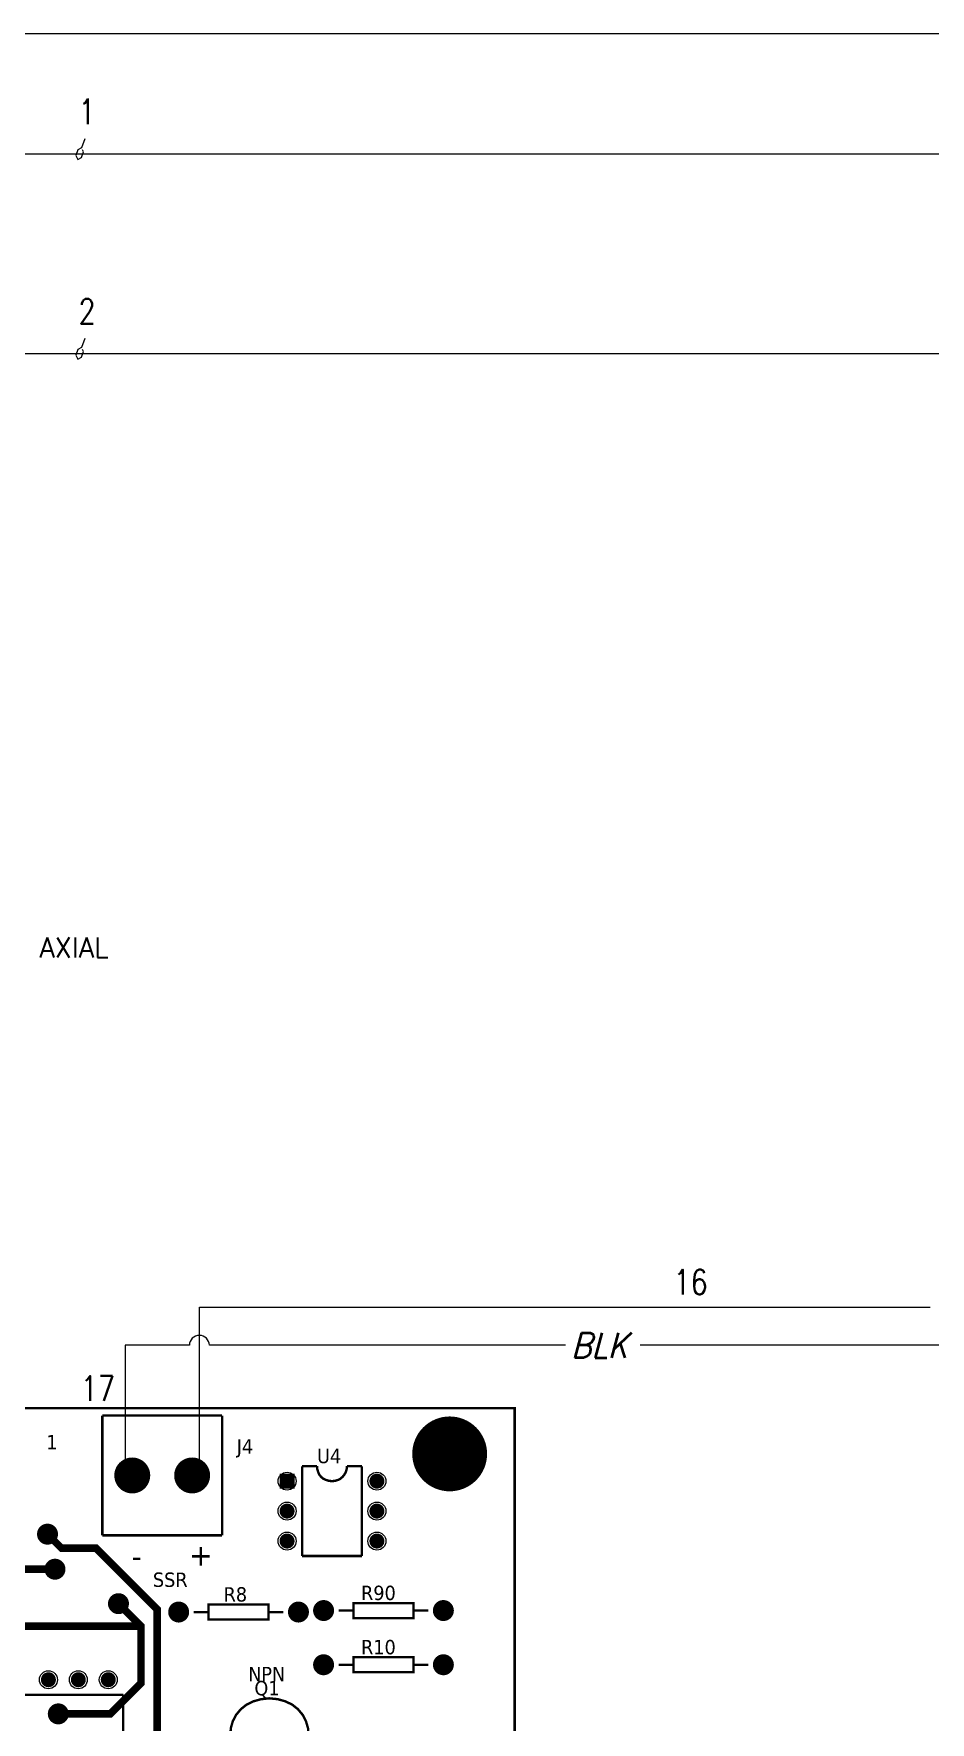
# Model space of a CAD drawing. Header units: millimetres. Extents: x 123.5 to 144.3, y 105.4 to 121.6.
# Drawn here: x 133.38 to 137.87, y 113.13 to 121.59 of the extents above; entities that cross this region are included whole.
import ezdxf
from ezdxf.enums import TextEntityAlignment as Align

# ---------------------------------------------------------------- set-up
doc = ezdxf.new("R2010")
doc.units = ezdxf.units.MM
for name, color, linetype in [('12632256', 7, 'Continuous'), ('BLK_12AWG', 7, 'Continuous'), ('DESC', 250, 'Continuous'), ('MISC', 7, 'Continuous'), ('SYMS', 7, 'Continuous'), ('TAGS', 250, 'Continuous'), ('WIRES', 7, 'Continuous')]:
    doc.layers.add(name, color=color, linetype=linetype)
doc.layers.add('WIRENO', color=7, linetype='Continuous', true_color=0x000000)
doc.styles.get("Standard").update_dxf_attribs({"font": 'tahoma.ttf'})
doc.styles.add('WD', font='romans.shx')

# ---------------------------------------------------------------- blocks, each defined once
blk = doc.blocks.new('WD_WNH')
at = {"linetype": 'Continuous', "style": 'WD', "width": 0.8}
blk.add_attdef('WIRENO', text='', height=0.125, dxfattribs=at).set_placement((0, 0.0625), align=Align.CENTER)
at = {"style": 'WD', "flags": 1}
for tag, p in [('W01USER', (0, 0.0781)), ('W02USER', (0, 0.0703)), ('W03USER', (0, 0.0625)), ('W04USER', (0, 0.0547)), ('W05USER', (0, 0.0469)), ('W06USER', (0, 0.0391)), ('W07USER', (0, 0.0312)), ('W08USER', (0, 0.0234)), ('W09USER', (0, 0.0156)), ('W10USER', (0, 0.0078))]:
    blk.add_attdef(tag, text='', height=0.005, dxfattribs=at).set_placement(p, align=Align.CENTER)
blk = doc.blocks.new('EPAD')
at = {"const_width": 0.5}
blk.add_lwpolyline([(-0.25, 0, 1), (0.25, 0, 1)], format="xyb", close=True, dxfattribs=at)
blk = doc.blocks.new('RPAD')
blk.add_trace([(-0.5, -0.5), (-0.5, 0.5), (0.5, -0.5), (0.5, 0.5)])
blk = doc.blocks.new('Tarjeta Electr')
for points, const_width in [([(128.4364, 112.9248), (132.6914, 112.9248), (132.6914, 116.6008), (128.4364, 116.6008), (128.4364, 112.9248)], 0.008), ([(131.3144, 116.1758), (131.3144, 116.5758)], 0.008), ([(131.7144, 116.5758), (131.3144, 116.5758)], 0.008), ([(131.7144, 116.1758), (131.7144, 116.5758)], 0.008), ([(131.9814, 116.4068), (132.0314, 116.4068)], 0.008), ([(131.9814, 116.4068), (131.9814, 116.1068)], 0.008), ([(132.0814, 116.3568), (132.0714, 116.3578), (132.0614, 116.3608), (132.0524, 116.3648), (132.0454, 116.3708), (132.0394, 116.3778), (132.0354, 116.3868), (132.0324, 116.3968), (132.0314, 116.4068)], 0.008), ([(132.0814, 116.3568), (132.0914, 116.3578), (132.1014, 116.3608), (132.1094, 116.3648), (132.1164, 116.3708), (132.1224, 116.3778), (132.1274, 116.3868), (132.1304, 116.3968), (132.1314, 116.4068)], 0.008), ([(132.1314, 116.4068), (132.1814, 116.4068)], 0.008), ([(132.1814, 116.4068), (132.1814, 116.1068)], 0.008), ([(130.0804, 115.4698), (130.1144, 115.5028), (131.4864, 115.5028), (131.4974, 115.5138), (131.4974, 115.9288), (131.2934, 116.1328), (131.1784, 116.1328), (131.1314, 116.1798)], 0.025), ([(131.7144, 116.1758), (131.3144, 116.1758)], 0.008), ([(131.1564, 116.0628), (130.3924, 116.0628), (130.3754, 116.0798)], 0.025), ([(131.9814, 116.1068), (132.1814, 116.1068)], 0.008), ([(131.1674, 115.5798), (131.3414, 115.5798), (131.4434, 115.6818), (131.4434, 115.8728), (131.3684, 115.9478)], 0.025), ([(131.6194, 115.9198), (131.6694, 115.9198)], 0.008), ([(131.6694, 115.8948), (131.8694, 115.8948), (131.8694, 115.9448), (131.6694, 115.9448), (131.6694, 115.8948)], 0.008), ([(131.8694, 115.9198), (131.9194, 115.9198)], 0.008), ([(132.1034, 115.9248), (132.1534, 115.9248)], 0.008), ([(132.1534, 115.8998), (132.3534, 115.8998), (132.3534, 115.9498), (132.1534, 115.9498), (132.1534, 115.8998)], 0.008), ([(132.3534, 115.9248), (132.4034, 115.9248)], 0.008), ([(131.4434, 115.8728), (130.9444, 115.8728), (130.9374, 115.8658)], 0.025), ([(132.1034, 115.7438), (132.1534, 115.7438)], 0.008), ([(132.1534, 115.7188), (132.3534, 115.7188), (132.3534, 115.7688), (132.1534, 115.7688), (132.1534, 115.7188)], 0.008), ([(132.3534, 115.7438), (132.4034, 115.7438)], 0.008), ([(129.3854, 115.6438), (131.3844, 115.6438)], 0.008), ([(131.3844, 115.6438), (131.3844, 115.1438)], 0.008), ([(131.7424, 115.5068), (131.7434, 115.5318), (131.7504, 115.5558), (131.7614, 115.5768), (131.7774, 115.5958), (131.7964, 115.6108), (131.8194, 115.6218), (131.8444, 115.6288), (131.8724, 115.6318)], 0.008), ([(132.0024, 115.5068), (132.0014, 115.5318), (131.9944, 115.5558), (131.9834, 115.5768), (131.9674, 115.5958), (131.9484, 115.6108), (131.9254, 115.6218), (131.9004, 115.6288), (131.8724, 115.6318)], 0.008)]:
    blk.add_lwpolyline(points, dxfattribs=dict(const_width=const_width))
for centre, radius in [((132.4744, 116.4478), 0.03), ((131.4144, 116.3758), 0.03), ((131.6144, 116.3758), 0.03), ((131.9314, 116.3568), 0.03), ((132.2314, 116.3568), 0.03), ((131.9314, 116.2568), 0.03), ((132.2314, 116.2568), 0.03), ((131.1314, 116.1798), 0.025), ((131.9314, 116.1568), 0.03), ((132.2314, 116.1568), 0.03), ((131.1564, 116.0628), 0.025), ((131.3684, 115.9478), 0.025), ((131.5694, 115.9198), 0.025), ((131.9694, 115.9198), 0.025), ((132.0534, 115.9248), 0.025), ((132.4534, 115.9248), 0.025), ((132.0534, 115.7438), 0.025), ((132.4534, 115.7438), 0.025), ((131.1344, 115.6938), 0.03), ((131.2344, 115.6938), 0.03), ((131.3344, 115.6938), 0.03), ((131.1674, 115.5798), 0.025)]:
    blk.add_circle(centre, radius)
for p, xscale, yscale in [((132.4744, 116.4478), 0.25, 0.25), ((131.4144, 116.3758), 0.12, 0.12), ((131.6144, 116.3758), 0.12, 0.12), ((132.2314, 116.3568), 0.05, 0.05), ((131.9314, 116.2568), 0.05, 0.05), ((132.2314, 116.2568), 0.05, 0.05), ((131.1314, 116.1798), 0.07, 0.07), ((131.9314, 116.1568), 0.05, 0.05), ((132.2314, 116.1568), 0.05, 0.05), ((131.1564, 116.0628), 0.07, 0.07), ((131.3684, 115.9478), 0.07, 0.07), ((132.0534, 115.9248), 0.07, 0.07), ((132.4534, 115.9248), 0.07, 0.07), ((131.5694, 115.9198), 0.07, 0.07), ((131.9694, 115.9198), 0.07, 0.07), ((132.0534, 115.7438), 0.07, 0.07), ((132.4534, 115.7438), 0.07, 0.07), ((131.1344, 115.6938), 0.05, 0.05), ((131.2344, 115.6938), 0.05, 0.05), ((131.3344, 115.6938), 0.05, 0.05), ((131.1674, 115.5798), 0.07, 0.07)]:
    blk.add_blockref('EPAD', p, dxfattribs=dict(xscale=xscale, yscale=yscale))
at = {"xscale": 0.05, "yscale": 0.05, "rotation": 270}
blk.add_blockref('RPAD', (131.9314, 116.3568), dxfattribs=at)
at = {"layer": '12632256'}
for s, height, width, p in [('1', 0.048, 1.041667, (131.1274, 116.4628)), ('J4', 0.048, 1.041667, (131.7634, 116.4488)), ('U4', 0.048, 1.041667, (132.0314, 116.4168)), ('+', 0.072, 1.111111, (131.6034, 116.0748)), ('-', 0.072, 1.111111, (131.4124, 116.0708)), ('SSR', 0.048, 1.041667, (131.4834, 116.0038)), ('R8', 0.048, 1.041667, (131.7194, 115.9548)), ('R90', 0.048, 1.041667, (132.1784, 115.9598)), ('R10', 0.048, 1.041667, (132.1784, 115.7788)), ('NPN', 0.048, 1.041667, (131.8014, 115.6888)), ('Q1', 0.048, 1.041667, (131.8224, 115.6418))]:
    blk.add_text(s, height=height, dxfattribs=dict(at, width=width)).set_placement(p)
blk = doc.blocks.new('WD_WNV')
at = {"style": 'WD', "flags": 1}
for tag, p in [('W01USER', (-0.0625, 0.0938)), ('W02USER', (-0.0625, 0.0859)), ('W03USER', (-0.0625, 0.0781)), ('W04USER', (-0.0625, 0.0703)), ('W05USER', (-0.0625, 0.0625)), ('W06USER', (-0.0625, 0.0547)), ('W07USER', (-0.0625, 0.0469)), ('W08USER', (-0.0625, 0.0391)), ('W09USER', (-0.0625, 0.0312)), ('W10USER', (-0.0625, 0.0234))]:
    blk.add_attdef(tag, text='', height=0.005, dxfattribs=at).set_placement(p, align=Align.CENTER)
at = {"linetype": 'Continuous', "style": 'WD', "width": 0.8}
blk.add_attdef('WIRENO', text='', height=0.125, dxfattribs=at).set_placement((-0.05, 0), align=Align.MIDDLE_RIGHT)
blk = doc.blocks.new('HT0_LGENERIC')
at = {"style": 'WD', "oblique": 15, "width": 0.9}
blk.add_attdef('COLOR', text='', height=0.125, dxfattribs=at).set_placement((0, 0), align=Align.MIDDLE_CENTER)
at = {"color": 7, "style": 'WD'}
for tag, p in [('X4_TINY_DOT_DONT_REMOVE', (-0.125, 0)), ('X1_TINY_DOT_DONT_REMOVE', (0.125, 0))]:
    blk.add_attdef(tag, p, '', height=0.0001, dxfattribs=at)
at = {"style": 'WD', "flags": 1}
for tag, p in [('X4TERM01', (-0.125, 0)), ('X1TERM01', (0.125, 0))]:
    blk.add_attdef(tag, p, '', height=0.01, dxfattribs=at)
blk = doc.blocks.new('HM1_AXIAL_FLOW_FAN1')
for p, q in [((-0.5, 0.5), (-0.5, 0.7)), ((0.5, 0.5), (0.5, 0.7)), ((-0.5, 0.5), (0.5, 0.5)), ((-0.5, 0.5), (-0.5, -0.5)), ((0.5, -0.5), (0.5, 0.5)), ((-0.104, -0.386), (0.104, 0.386)), ((0.104, -0.386), (-0.104, 0.386)), ((0, 0), (0.75, 0)), ((-0.5, -0.5), (0.5, -0.5)), ((-0.5, -0.7), (-0.5, -0.5)), ((0.5, -0.7), (0.5, -0.5))]:
    blk.add_line(p, q)
for centre, start, end in [((0, 0.333), 27.1247, 152.8753), ((0, -0.333), 207.1247, 332.8753)]:
    blk.add_arc(centre, 0.116, start, end)
at = {"style": 'WD'}
for tag, height, p in [('INST', 0.125, (-0.658, 0.914)), ('LOC', 0.125, (-0.66, 0.738)), ('TAG1', 0.125, (-0.658, 0.544)), ('TERM01', 0.0625, (-0.51, 0.016))]:
    blk.add_attdef(tag, text='', height=height, dxfattribs=at).set_placement(p, align=Align.RIGHT)
for tag, p, height in [('TERM04', (0.009, 0.51), 0.0625), ('X2TERM04', (0, 0.5), 0.005), ('X4TERM01', (-0.5, 0), 0.01), ('X1TERM03', (0.5, 0), 0.005), ('TERM03', (0.511, 0.012), 0.0625), ('RATING1', (0.549, -0.237), 0.125), ('DESC1', (0.549, -0.453), 0.125), ('X8TERM02', (0, -0.5), 0.005), ('TERM02', (0.002, -0.573), 0.0625), ('DESC2', (0.549, -0.637), 0.125), ('DESC3', (0.549, -0.827), 0.125), ('WDTAGALT', (0.569, -1.005), 0.125)]:
    blk.add_attdef(tag, p, '', height=height, dxfattribs=at)
blk.add_attdef('XREF', text='', height=0.0625, rotation=0.0625, dxfattribs=at).set_placement((0.726, 0.558), align=Align.TOP_CENTER)
at = {"style": 'WD', "flags": 1}
for tag, p in [('FAMILY', (-0.587, -0.278)), ('CAT', (-0.587, -0.322)), ('MFG', (-0.585, -0.353)), ('WDTYPE', (-0.572, -0.419)), ('ASSYCODE', (-0.557, -0.383))]:
    blk.add_attdef(tag, text='', height=0.01, dxfattribs=at).set_placement(p, align=Align.CENTER)

msp = doc.modelspace()

# ---------------------------------------------------------------- linework, layer by layer
at = {"color": 7, "linetype": 'Continuous'}
msp.add_line((144.2555, 121.5905), (123.5055, 121.5905), dxfattribs=at)
at = {"layer": 'BLK_12AWG'}
for p, q in [((132.7738, 120.99), (142.7932, 120.99)), ((132.9891, 119.99), (142.7932, 119.99))]:
    msp.add_line(p, q, dxfattribs=at)
at = {"layer": 'WIRENO'}
for points in [[(133.6307, 121.065), (133.6156, 121.0196), (133.5959, 121.0098), (133.5861, 120.9804), (133.596, 120.9607), (133.6156, 120.9705), (133.6254, 121), (133.6205, 121.0098)], [(133.6307, 120.065), (133.6156, 120.0196), (133.5959, 120.0098), (133.5861, 119.9804), (133.596, 119.9607), (133.6156, 119.9705), (133.6254, 120), (133.6205, 120.0098)]]:
    msp.add_lwpolyline(points, dxfattribs=at)
at = {"layer": 'WIRES'}
for p, q in [((134.2052, 114.3438), (134.2052, 115.2141)), ((134.2052, 115.2141), (137.8663, 115.2141)), ((134.1552, 115.0223), (133.8327, 115.0223)), ((133.8327, 115.0223), (133.8327, 114.3033)), ((136.0389, 115.0223), (134.2552, 115.0223)), ((138.4712, 115.0223), (136.4135, 115.0223))]:
    msp.add_line(p, q, dxfattribs=at)
msp.add_arc((134.2052, 115.0223), 0.05, 0, 180, dxfattribs=at)

# ---------------------------------------------------------------- block references
at = {"layer": 'DESC', "xscale": 1.5, "yscale": 1.5, "zscale": 1.5}
msp.add_blockref('Tarjeta Electr', (-63.2526, -60.1931), dxfattribs=at)
at = {"layer": 'SYMS'}
ref = msp.add_blockref('HM1_AXIAL_FLOW_FAN1', (132.116, 117.327), dxfattribs=dict(at, xscale=0.8, yscale=0.8, zscale=0.8))
ref.add_attrib('TAG1', 'F2', dxfattribs={"layer": 'TAGS', "height": 0.1, "style": 'WD'}).set_placement((131.5893, 117.7624), align=Align.RIGHT)
ref.add_attrib('DESC1', 'VENTILADOR AXIAL', (132.555, 116.9645), dxfattribs={"layer": 'DESC', "height": 0.1, "style": 'WD'})
ref.add_attrib('DESC2', '120W', (132.555, 116.8174), dxfattribs={"layer": 'DESC', "height": 0.1, "style": 'WD'})
ref.add_attrib('DESC3', '2650RPM', (132.555, 116.6654), dxfattribs={"layer": 'DESC', "height": 0.1, "style": 'WD'})
ref.add_attrib('X8TERM02', '10', (132.116, 116.927), dxfattribs={"layer": 'MISC', "height": 0.004, "style": 'WD'})
ref.add_attrib('X2TERM04', '5', (132.116, 117.727), dxfattribs={"layer": 'MISC', "height": 0.004, "style": 'WD'})
ref = msp.add_blockref('HT0_LGENERIC', (136.2094, 115.0223), dxfattribs=at)
ref.add_attrib('X1_TINY_DOT_DONT_REMOVE', '.', (136.4135, 115.0223), dxfattribs={"layer": 'MISC', "color": 7, "height": 0.0001, "style": 'WD'})
ref.add_attrib('X4_TINY_DOT_DONT_REMOVE', '.', (136.0389, 115.0223), dxfattribs={"layer": 'MISC', "color": 7, "height": 0.0001, "style": 'WD'})
ref.add_attrib('COLOR', 'BLK', dxfattribs={"layer": 'MISC', "height": 0.125, "style": 'WD', "oblique": 15, "width": 0.9}).set_placement((136.2094, 115.0223), align=Align.MIDDLE_CENTER)
at = {"layer": 'WIRENO'}
ref = msp.add_blockref('WD_WNH', (133.6057, 120.99), dxfattribs=at)
ref.add_attrib('WIRENO', '1', dxfattribs={"linetype": 'Continuous', "height": 0.125, "style": 'WD', "width": 0.8}).set_placement((133.6426, 121.1006), align=Align.BOTTOM_CENTER)
ref = msp.add_blockref('WD_WNH', (133.6057, 119.99), dxfattribs=at)
ref.add_attrib('WIRENO', '2', dxfattribs={"linetype": 'Continuous', "height": 0.125, "style": 'WD', "width": 0.8}).set_placement((133.6426, 120.1006), align=Align.BOTTOM_CENTER)
ref = msp.add_blockref('WD_WNH', (136.6661, 115.2141), dxfattribs=at)
ref.add_attrib('WIRENO', '16', dxfattribs={"linetype": 'Continuous', "height": 0.125, "style": 'WD', "width": 0.8}).set_placement((136.6661, 115.2766), align=Align.CENTER)
ref = msp.add_blockref('WD_WNV', (133.8327, 114.8066), dxfattribs=at)
ref.add_attrib('WIRENO', '17', dxfattribs={"linetype": 'Continuous', "height": 0.125, "style": 'WD', "width": 0.8}).set_placement((133.7827, 114.8066), align=Align.MIDDLE_RIGHT)

doc.saveas('drawing.dxf')
